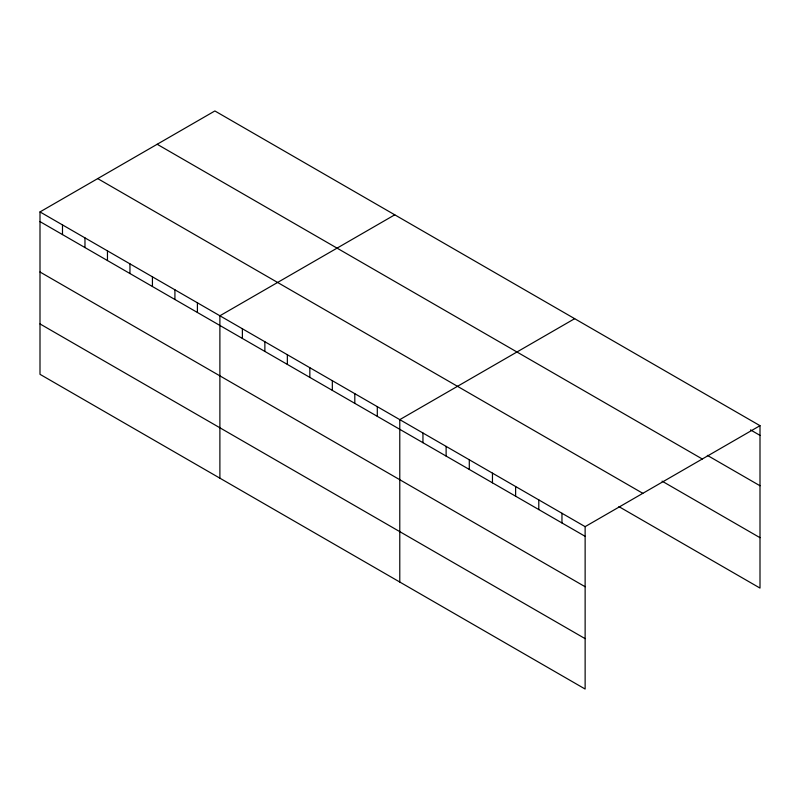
<?xml version="1.0" encoding="UTF-8"?>
<svg xmlns="http://www.w3.org/2000/svg" width="800" height="800" viewBox="0 0 800 800"><rect width="100%" height="100%" fill="white"/><g stroke="black" fill="none" stroke-linecap="round" stroke-linejoin="round"><path stroke-width="1.2" d="M40 211.92L585.13 526.65L585.13 689.04L40 374.32L40 211.92L214.87 110.96L760 425.68L760 588.08L618.89 506.61M394.76 214.82L219.89 315.78L219.89 478.18M574.66 318.68L399.78 419.64L399.78 582.04M585.13 526.65L760 425.68M750.52 429.9L760 435.37M707.35 455.36L760 485.76M157.16 144.27L702.29 459M662.06 481.14L760 537.69M97.71 178.6L642.84 493.33M40 221.6L585.13 536.33M40 272L585.13 586.73M40 323.92L585.13 638.65M561.96 513.27L561.96 522.95M538.79 499.89L538.79 509.58M515.62 486.52L515.62 496.2M492.46 473.14L492.46 482.83M469.29 459.77L469.29 469.45M446.12 446.39L446.12 456.08M422.95 433.01L422.95 442.7M377.3 406.66L377.3 416.34M354.81 393.67L354.81 403.36M332.33 380.69L332.33 390.38M309.84 367.71L309.84 377.39M287.35 354.73L287.35 364.41M264.87 341.74L264.87 351.43M242.38 328.76L242.38 338.45M197.41 302.8L197.41 312.48M174.92 289.81L174.92 299.5M152.43 276.83L152.43 286.52M129.95 263.85L129.95 273.53M107.46 250.87L107.46 260.55M84.97 237.88L84.97 247.57M62.49 224.9L62.49 234.59"/></g></svg>
